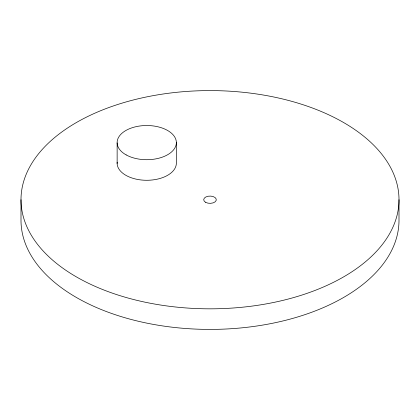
<?xml version="1.0" encoding="UTF-8"?>
<svg xmlns="http://www.w3.org/2000/svg" width="420" height="420" viewBox="0 0 420 420"><rect width="100%" height="100%" fill="white"/><g stroke="black" fill="none" stroke-linecap="round" stroke-linejoin="round"><path stroke-width="0.63" d="M399 199.71A189 109.116 0 0 1 115.5 294.21A189 109.116 0 0 1 115.5 105.215A189 109.116 0 0 1 399 199.71L399 220.29A189 109.116 0 0 1 210 329.406A189 109.116 0 0 1 21 220.29L21 199.71M176.347 142.322L176.347 162.902A29.61 17.094 0 0 1 146.144 180.28A29.61 17.094 0 0 1 117.18 162.209M117.138 142.905L117.138 163.48M205.664 202.351A6.3 3.638 0 0 0 216.127 200.56A6.3 3.638 0 0 0 208.21 196.224A6.3 3.638 0 0 0 205.664 202.351M126.163 154.906A29.61 17.094 0 0 0 175.471 146.759A29.61 17.094 0 0 0 138.595 126.179A29.61 17.094 0 0 0 126.163 154.906"/></g></svg>
